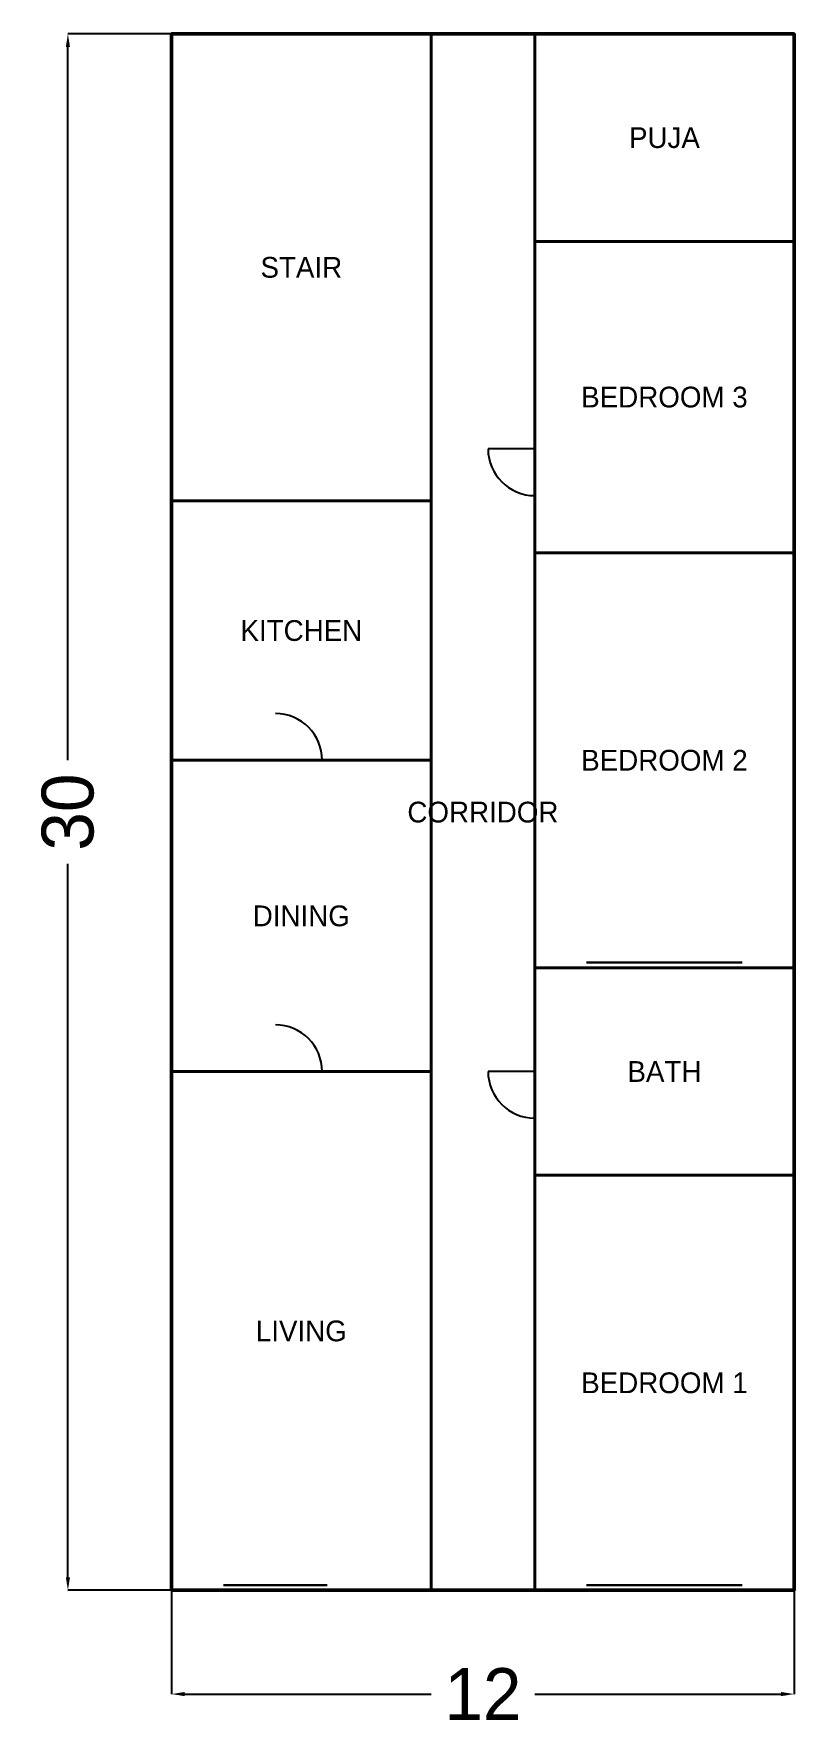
# Model space of a CAD drawing. Header units: metres. Extents: x -2.7 to 12, y -2.7 to 30.
import ezdxf
from ezdxf.enums import TextEntityAlignment as Align

# ---------------------------------------------------------------- set-up
doc = ezdxf.new("R2010")
doc.units = ezdxf.units.M
for name, color, linetype in [('DIMENSIONS', 1, 'Continuous'), ('DOORS', 6, 'Continuous'), ('TEXT', 2, 'Continuous'), ('WALLS', 7, 'Continuous'), ('WINDOWS', 4, 'Continuous')]:
    doc.layers.add(name, color=color, linetype=linetype)
doc.dimstyles.get("Standard").update_dxf_attribs({"dimtxt": 2.5, "dimasz": 2.5, "dimexe": 1.25, "dimexo": 0.625, "dimtad": 1, "dimcen": 2.5, "dimazin": 3, "dimtfac": 1, "dimtmove": 0, "dimatfit": 3})

# ---------------------------------------------------------------- blocks, each defined once
blk = doc.blocks.new('_CLOSEDFILLED')
at = {"color": 0, "linetype": 'BYBLOCK'}
blk.add_solid([(-1, 0.16), (0, 0), (-1, -0.16)], dxfattribs=at)
blk = doc.blocks.new('*D1')
for p, q in [((0, 0), (0, -2)), ((12, 0), (12, -2)), ((0.25, -2), (5, -2)), ((7, -2), (11.75, -2))]:
    blk.add_line(p, q)
at = {"layer": 'Defpoints'}
for p in [(0, 0), (12, 0), (0, -2)]:
    blk.add_point(p, dxfattribs=at)
at = {"layer": 'DIMENSIONS', "xscale": 0.25, "yscale": 0.25, "rotation": 180}
blk.add_blockref('_CLOSEDFILLED', (0, -2), dxfattribs=at)
at = {"layer": 'DIMENSIONS', "xscale": 0.25, "yscale": 0.25}
blk.add_blockref('_CLOSEDFILLED', (12, -2), dxfattribs=at)
at = {"layer": 'DIMENSIONS', "insert": (6, -2), "char_height": 1, "attachment_point": 5}
blk.add_mtext('12', dxfattribs=at)
blk = doc.blocks.new('*D2')
for p, q in [((0, 30), (-2, 30)), ((-2, 16), (-2, 29.75)), ((-2, 0.25), (-2, 14)), ((0, 0), (-2, 0))]:
    blk.add_line(p, q)
at = {"layer": 'Defpoints'}
for p in [(0, 30), (-2, 0), (0, 0)]:
    blk.add_point(p, dxfattribs=at)
at = {"layer": 'DIMENSIONS', "xscale": 0.25, "yscale": 0.25}
for p, rotation in [((-2, 30), 90), ((-2, 0), 270)]:
    blk.add_blockref('_CLOSEDFILLED', p, dxfattribs=dict(at, rotation=rotation))
at = {"layer": 'DIMENSIONS', "insert": (-2, 15), "char_height": 1, "attachment_point": 5, "rotation": 90}
blk.add_mtext('30', dxfattribs=at)

msp = doc.modelspace()

# ---------------------------------------------------------------- linework, layer by layer
at = {"layer": 'DOORS'}
for p, q in [((7, 22), (6.1, 22)), ((2, 16), (2.9, 16)), ((2, 10), (2.9, 10)), ((7, 10), (6.1, 10))]:
    msp.add_line(p, q, dxfattribs=at)
for centre, start, end in [((7, 22), 180, 270), ((2, 16), 0, 90), ((2, 10), 0, 90), ((7, 10), 180, 270)]:
    msp.add_arc(centre, 0.9, start, end, dxfattribs=at)
at = {"layer": 'WALLS', "lineweight": 50}
msp.add_lwpolyline([(0, 0), (12, 0), (12, 30), (0, 30)], close=True, dxfattribs=at)
at = {"layer": 'WALLS', "lineweight": 35}
for points in [[(0, 21), (5, 21), (5, 30), (0, 30)], [(5, 0), (7, 0), (7, 30), (5, 30)], [(7, 26), (12, 26), (12, 30), (7, 30)], [(7, 20), (12, 20), (12, 26), (7, 26)], [(0, 16), (5, 16), (5, 21), (0, 21)], [(7, 12), (12, 12), (12, 20), (7, 20)], [(0, 10), (5, 10), (5, 16), (0, 16)], [(7, 8), (12, 8), (12, 12), (7, 12)], [(0, 0), (5, 0), (5, 10), (0, 10)], [(7, 0), (12, 0), (12, 8), (7, 8)]]:
    msp.add_lwpolyline(points, close=True, dxfattribs=at)
at = {"layer": 'WINDOWS', "lineweight": 30}
for p, q in [((8, 12.1), (11, 12.1)), ((8, 12), (11, 12)), ((1, 0.1), (3, 0.1)), ((1, 0), (3, 0)), ((8, 0.1), (11, 0.1)), ((8, 0), (11, 0))]:
    msp.add_line(p, q, dxfattribs=at)

# ---------------------------------------------------------------- texts
at = {"layer": 'TEXT'}
for s, p in [('PUJA', (9.5, 28)), ('STAIR', (2.5, 25.5)), ('BEDROOM 3', (9.5, 23)), ('KITCHEN', (2.5, 18.5)), ('BEDROOM 2', (9.5, 16)), ('CORRIDOR', (6, 15)), ('DINING', (2.5, 13)), ('BATH', (9.5, 10)), ('LIVING', (2.5, 5)), ('BEDROOM 1', (9.5, 4))]:
    msp.add_text(s, height=0.4, dxfattribs=at).set_placement(p, align=Align.MIDDLE_CENTER)

# ---------------------------------------------------------------- dimensions: what is measured, and where the dimension line sits
at = {"layer": 'DIMENSIONS'}
dim = msp.add_linear_dim(base=(-2, 0), p1=(0, 0), p2=(0, 30), angle=90, dimstyle='Standard', dxfattribs=at)
dim.commit()
dim.dimension.update_dxf_attribs({"geometry": '*D2', "text_midpoint": (-2, 15)})
dim = msp.add_linear_dim(base=(0, -2), p1=(0, 0), p2=(12, 0), dimstyle='Standard', dxfattribs=at)
dim.commit()
dim.dimension.update_dxf_attribs({"geometry": '*D1', "text_midpoint": (6, -2)})

doc.saveas('drawing.dxf')
